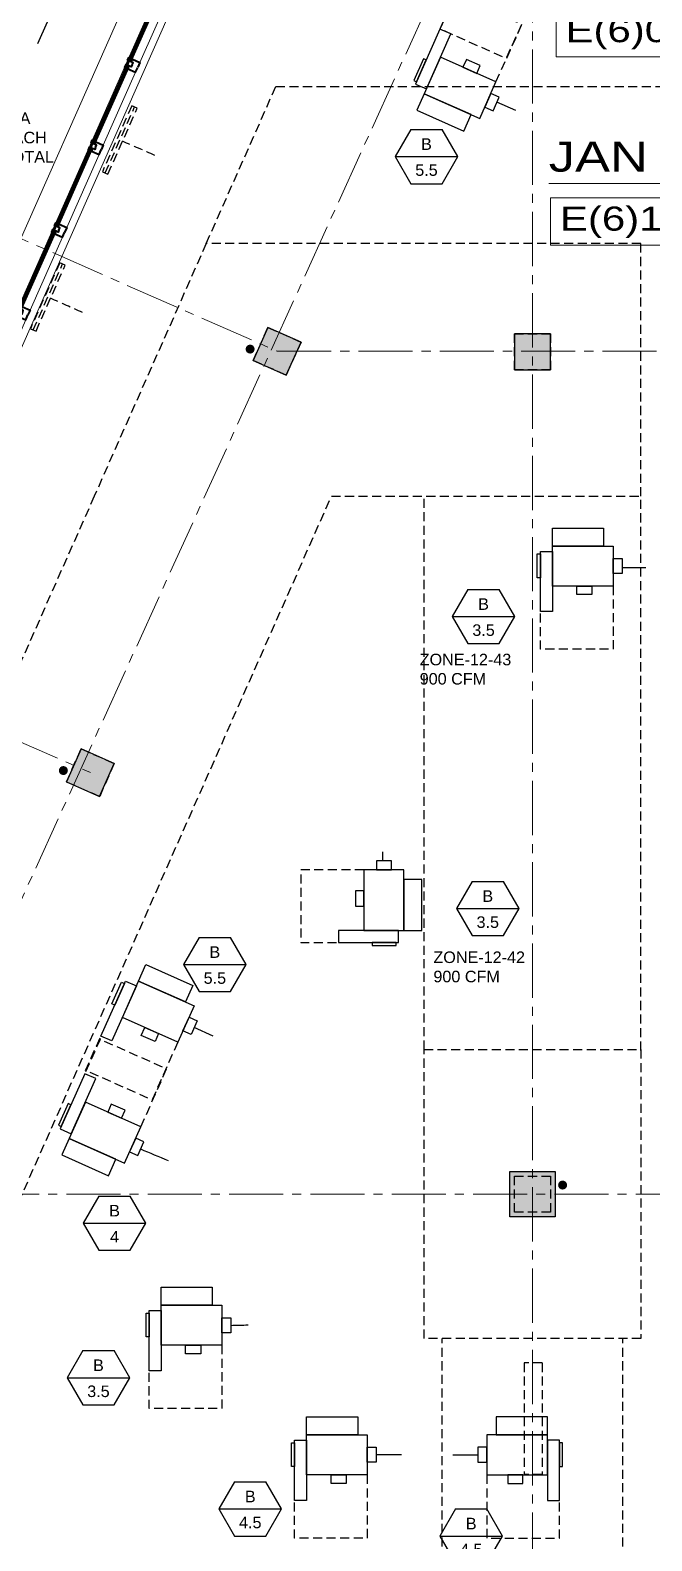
# Model space of a CAD drawing. Header units: inches. Extents: x -26012 to 27, y -11337 to 2082.
# Drawn here: x -24274 to -23862, y 137 to 1140 of the extents above; entities that cross this region are included whole.
import ezdxf
from ezdxf.enums import TextEntityAlignment as Align

# ---------------------------------------------------------------- set-up
doc = ezdxf.new("R2010")
doc.units = ezdxf.units.IN
doc.header["$LTSCALE"] = 48
doc.header["$MEASUREMENT"] = 0
for name, pattern in [('A_Column Grid$0$CENTER2', [1.125, 0.75, -0.125, 0.125, -0.125]), ('HIDDEN2', [0.1875, 0.125, -0.0625]), ('NB - 13th_Penthouse_plan$0$HIDDEN2', [0.1875, 0.125, -0.0625])]:
    doc.linetypes.add(name, pattern=pattern)
for name, color, linetype in [('A106$0$A-ANNO-PATT-1-6', 8, 'Continuous'), ('A106$0$A-ANNO-PATT-5-12', 8, 'Continuous'), ('A106$0$A-AREA-IDEN', 8, 'Continuous'), ('A106$0$A-COLS-COL1-6', 8, 'Continuous'), ('A106$0$A-COLS-COL5-12', 8, 'Continuous'), ('A106$0$A-FLOR-AWNG', 8, 'Continuous'), ('A106$0$A-FLOR-SLAB', 8, 'Continuous'), ('A106$0$A-GLAZ', 8, 'Continuous'), ('A106$0$A-ROOF-LEAD-3-12', 8, 'Continuous'), ('A106$0$C-PROP', 8, 'Continuous'), ('A605$0$A-ANNO-PATT-1-6', 8, 'Continuous'), ('A605$0$A-ANNO-PATT-5-12', 8, 'Continuous'), ('A605$0$A-COLS-COL1-6', 8, 'Continuous'), ('A605$0$A-FLOR-SLAB', 8, 'Continuous'), ('A_Column Grid$0$A-GRID-GRD1-15', 8, 'A_Column Grid$0$CENTER2'), ('M-HVAC-anno', 6, 'Continuous'), ('M-HVAC-blck', 6, 'Continuous'), ('M-HVAC-clrn', 1, 'HIDDEN2'), ('M-HVAC-eqpm-fptd', 94, 'Continuous'), ('M-HVAC-Flex', 5, 'Continuous'), ('M-HVAC-FUTR', 4, 'HIDDEN2'), ('M-HVAC-supp', 93, 'Continuous'), ('M-HVAC-TEXT', 6, 'Continuous'), ('NB - 13th_Penthouse_plan$0$STCCOLS2', 1, 'NB - 13th_Penthouse_plan$0$HIDDEN2'), ('NB - 13th_Penthouse_plan$0$STDROPS', 1, 'NB - 13th_Penthouse_plan$0$HIDDEN2'), ('NB - 13th_Penthouse_plan$0$STSLABNOTCH', 1, 'NB - 13th_Penthouse_plan$0$HIDDEN2'), ('XREF', 8, 'Continuous')]:
    doc.layers.add(name, color=color, linetype=linetype)
doc.styles.add('A106$0$Arial', font='arial.ttf', dxfattribs={"height": 0.076839})
doc.styles.add('A106$0$style-Arial', font='arial.ttf')
doc.styles.add('M08', font='arial.ttf', dxfattribs={"height": 7.68})
doc.styles.get("Standard").update_dxf_attribs({"font": 'simplex.shx'})
doc.dimstyles.new('STANDARD$7', dxfattribs={"dimtxt": 0.18, "dimasz": 0.125, "dimexe": 0.18, "dimexo": 0.06, "dimgap": 0.09, "dimtad": 0, "dimtih": 1, "dimtoh": 1, "dimdec": 4, "dimzin": 0, "dimdsep": 46, "dimtxsty": 'Standard', "dimcen": 0.09, "dimadec": 0, "dimazin": 0, "dimtfac": 1, "dimtdec": 4, "dimtofl": 0, "dimtmove": 0, "dimatfit": 3, "dimfxl": 1, "dimtolj": 1, "dimtzin": 0, "dimarcsym": 0})

# ---------------------------------------------------------------- blocks, each defined once
blk = doc.blocks.new('A106$0$CW10_3')
at = {"layer": 'A106$0$A-GLAZ', "linetype": 'Continuous', "lineweight": 40}
for p, q in [((41.1, 110), (19, 60.2)), ((42.2, 109.5), (20.1, 59.7)), ((42.2, 109.5), (41.1, 110)), ((-5.3, 5.3), (16.8, 55.2)), ((-4.1, 4.8), (17.9, 54.7)), ((17.9, 54.7), (16.8, 55.2)), ((20.1, 59.7), (19, 60.2)), ((-4.1, 4.8), (-5.3, 5.3))]:
    blk.add_line(p, q, dxfattribs=at)
at = {"layer": 'A106$0$A-GLAZ', "linetype": 'Continuous', "lineweight": 0}
for p, q in [((41.3, 109.9), (19.2, 60.1)), ((41.8, 109.7), (19.7, 59.9)), ((47.2, 106.5), (25.7, 58.1)), ((-5.1, 5.2), (17, 55.1)), ((-4.6, 5), (17.5, 54.9)), ((1.4, 3.2), (22.9, 51.7))]:
    blk.add_line(p, q, dxfattribs=at)
at = {"layer": 'A106$0$A-GLAZ', "linetype": 'Continuous', "lineweight": 40, "flags": 128}
for points in [[(44.9, 111.3), (44.3, 110), (40.7, 111.6), (39.9, 109.8), (40.5, 109.5), (40.9, 110.4), (42.5, 109.7), (42.1, 108.8), (47.2, 106.5), (48.6, 109.7)], [(20.6, 56.5), (21.2, 57.9), (17.6, 59.5), (18.4, 61.3), (19.1, 61), (18.7, 60.1), (20.3, 59.4), (20.7, 60.3), (25.7, 58.1), (24.3, 54.9)], [(20.6, 56.5), (20, 55.1), (16.4, 56.7), (15.6, 54.9), (16.2, 54.6), (16.7, 55.5), (18.3, 54.8), (17.8, 53.9), (22.9, 51.7), (24.3, 54.9)], [(-3.7, 1.6), (-3.1, 3), (-6.7, 4.6), (-5.9, 6.4), (-5.2, 6.1), (-5.6, 5.2), (-4, 4.5), (-3.6, 5.4), (1.4, 3.2), (0, 0)]]:
    blk.add_lwpolyline(points, dxfattribs=at)
blk = doc.blocks.new('A106')
at = {"layer": 'A106$0$A-ROOF-LEAD-3-12', "lineweight": 13}
h = blk.add_hatch(color=256, dxfattribs=at)
edge = h.paths.add_edge_path()
edge.add_arc((-24128.5, 928.6), 3, 0, 360)
h = blk.add_hatch(color=256, dxfattribs=at)
edge = h.paths.add_edge_path()
edge.add_arc((-24252.5, 648.6), 3, 0, 360)
h = blk.add_hatch(color=256, dxfattribs=at)
edge = h.paths.add_edge_path()
edge.add_arc((-23921, 373.2), 3, 0, 360)
at = {"layer": 'A106$0$A-ANNO-PATT-1-6', "lineweight": 30, "extrusion": (0, 0, -1)}
blk.add_solid([(23956, 382.2), (23926, 382.2), (23956, 352.2), (23926, 352.2)], dxfattribs=at)
at = {"layer": 'A106$0$A-ANNO-PATT-5-12', "lineweight": 30}
for points in [[(-24126.4, 921), (-24116.7, 943), (-24104.5, 911.3), (-24094.7, 933.3)], [(-23929, 914.8), (-23929, 938.8), (-23953, 914.8), (-23953, 938.8)], [(-24250.4, 641), (-24240.7, 663), (-24228.4, 631.3), (-24218.7, 653.3)]]:
    blk.add_solid(points, dxfattribs=at)
at = {"layer": 'A106$0$A-AREA-IDEN', "lineweight": 13}
blk.add_line((-23930.2, 1038.7, 0.2), (-23773.2, 1038.7, 0.2), dxfattribs=at)
for points in [[(-23925.2, 1154.4, 0.2), (-23813.4, 1154.4, 0.2), (-23813.4, 1122.8, 0.2), (-23925.2, 1122.8, 0.2)], [(-23929, 1029.2, 0.2), (-23821.6, 1029.2, 0.2), (-23821.6, 997.7, 0.2), (-23929, 997.7, 0.2)]]:
    blk.add_3dface(points, dxfattribs=at)
at = {"layer": 'A106$0$A-COLS-COL1-6', "lineweight": 30}
blk.add_3dface([(-23956, 382.2), (-23926, 382.2), (-23926, 352.2), (-23956, 352.2)], dxfattribs=at)
at = {"layer": 'A106$0$A-COLS-COL5-12', "lineweight": 30}
for points in [[(-24126.4, 921), (-24104.5, 911.3), (-24094.7, 933.3), (-24116.7, 943)], [(-23953, 914.8), (-23929, 914.8), (-23929, 938.8), (-23953, 938.8)], [(-24250.4, 641), (-24228.4, 631.3), (-24218.7, 653.3), (-24240.7, 663)]]:
    blk.add_3dface(points, dxfattribs=at)
at = {"layer": 'A106$0$A-FLOR-AWNG', "lineweight": 0}
blk.add_line((-24033.7, 1560.1), (-24684.6, 90.2), dxfattribs=at)
at = {"layer": 'A106$0$A-FLOR-SLAB', "lineweight": 0}
blk.add_line((-24582.7, 246.9), (-24082, 1377.5), dxfattribs=at)
at = {"layer": 'A106$0$A-GLAZ', "lineweight": 0}
blk.add_line((-24599.5, 240.4), (-24088.5, 1394.3), dxfattribs=at)
at = {"layer": 'A106$0$C-PROP', "lineweight": 40, "flags": 128}
for points in [[(-25004.5, -676.9), (-24022, 1542.1), (-21061, 1542.1), (-21061, -676.9)], [(-24808.1, -233.3), (-24022, 1542.1), (-21061, 1542.1), (-21061, -229.3)]]:
    blk.add_lwpolyline(points, dxfattribs=at)
at = {"layer": 'A106$0$A-GLAZ', "lineweight": 40}
for p in [(-24203.1, 1115.9), (-24251.7, 1006.1), (-24300.3, 896.4)]:
    blk.add_blockref('A106$0$CW10_3', p, dxfattribs=at)
at = {"layer": 'A106$0$A-AREA-IDEN', "lineweight": 30, "style": 'A106$0$style-Arial', "width": 1.246875}
blk.add_text('E(6)04A', height=16, dxfattribs=at).set_placement((-23919.1, 1132.5, 0.2))
at = {"layer": 'A106$0$A-AREA-IDEN', "lineweight": 13, "style": 'A106$0$style-Arial', "width": 1.246875}
blk.add_text('E(6)11A', height=16, dxfattribs=at).set_placement((-23922.8, 1007.3, 0.2))
at = {"layer": 'A106$0$A-AREA-IDEN', "lineweight": 13, "insert": (-23930.2, 1046.2, 0.2), "char_height": 20, "attachment_point": 7, "line_spacing_factor": 0.6, "style": 'A106$0$Arial'}
blk.add_mtext('\\H1x;\\W1.24688;JAN "A"', dxfattribs=at)
blk = doc.blocks.new('A605')
at = {"layer": 'A605$0$A-ANNO-PATT-1-6', "lineweight": 30, "extrusion": (0, 0, -1)}
blk.add_solid([(23956, 382.2), (23926, 382.2), (23956, 352.2), (23926, 352.2)], dxfattribs=at)
at = {"layer": 'A605$0$A-ANNO-PATT-5-12', "lineweight": 30}
for points in [[(-24126.4, 921), (-24116.7, 943), (-24104.5, 911.3), (-24094.7, 933.3)], [(-23929, 914.8), (-23929, 938.8), (-23953, 914.8), (-23953, 938.8)], [(-24250.4, 641), (-24240.7, 663), (-24228.4, 631.3), (-24218.7, 653.3)]]:
    blk.add_solid(points, dxfattribs=at)
at = {"layer": 'A605$0$A-COLS-COL1-6', "lineweight": 30}
blk.add_3dface([(-23956, 382.2), (-23926, 382.2), (-23926, 352.2), (-23956, 352.2)], dxfattribs=at)
at = {"layer": 'A605$0$A-FLOR-SLAB', "lineweight": 0}
blk.add_line((-24582.7, 246.9), (-24082, 1377.5), dxfattribs=at)
blk = doc.blocks.new('A$C4BF10DA9')
at = {"layer": 'M-HVAC-clrn', "flags": 128}
blk.add_lwpolyline([(6, 42), (6, 0), (54.3, 0), (54.3, 25)], dxfattribs=at)
at = {"layer": 'M-HVAC-eqpm-fptd'}
for p, q in [((6, 68.5), (6, 42)), ((46.3, 68.5), (6, 68.5)), ((46.3, 42), (46.3, 68.5)), ((6, 42), (46.3, 42))]:
    blk.add_line(p, q, dxfattribs=at)
for points in [[(12.3, 68.5), (46.3, 68.5), (46.3, 80.5), (12.3, 80.5)], [(6, 50.3), (6, 60.3), (0, 60.3), (0, 50.3)], [(46.3, 25), (54.3, 25), (54.3, 65), (46.3, 65)], [(30, 42), (20, 42), (20, 36.3), (30, 36.3)]]:
    blk.add_lwpolyline(points, close=True, dxfattribs=at)
at = {"layer": 'M-HVAC-supp'}
blk.add_lwpolyline([(56.3, 47.5), (56.3, 63.3), (54.3, 63.3), (54.3, 47.5)], close=True, dxfattribs=at)
blk = doc.blocks.new('A$C73FD2CE6')
at = {"layer": 'M-HVAC-blck'}
for p, q in [((10.4, 36), (0, 18)), ((10.4, 36), (31.2, 36)), ((41.6, 18), (31.2, 36)), ((0, 18), (41.6, 18)), ((0, 18), (10.4, 0)), ((31.2, 0), (41.6, 18)), ((10.4, 0), (31.2, 0))]:
    blk.add_line(p, q, dxfattribs=at)
at = {"layer": 'M-HVAC-TEXT', "style": 'M08'}
for tag, p in [('2', (20.8, 26.3)), ('1', (20.8, 9))]:
    blk.add_attdef(tag, text='', height=7.68, dxfattribs=at).set_placement(p, align=Align.MIDDLE)
blk = doc.blocks.new('SD-A')
at = {"layer": 'M-HVAC-FUTR'}
for p, q in [((2473.3, 316.6), (2425.3, 316.6)), ((2425.3, 316.6), (2425.3, 312.6)), ((2473.3, 314.6), (2425.3, 314.6)), ((2425.3, 312.6), (2473.3, 312.6)), ((2473.3, 312.6), (2473.3, 316.6))]:
    blk.add_line(p, q, dxfattribs=at)
blk = doc.blocks.new('NB - 13th_Penthouse_plan')
at = {"layer": 'NB - 13th_Penthouse_plan$0$STCCOLS2'}
for points in [[(-24116.7, 943), (-24094.7, 933.3), (-24104.5, 911.3), (-24126.4, 921), (-24116.7, 943)], [(-24250.4, 641), (-24240.7, 663), (-24218.7, 653.3), (-24228.4, 631.3), (-24250.4, 641)], [(-24250.4, 641), (-24240.7, 663), (-24218.7, 653.3), (-24228.4, 631.3), (-24250.4, 641)], [(-24250.4, 641), (-24240.7, 663), (-24218.7, 653.3), (-24228.4, 631.3), (-24250.4, 641)]]:
    blk.add_lwpolyline(points, dxfattribs=at)
for points in [[(-23953, 938.8), (-23929, 938.8), (-23929, 914.8), (-23953, 914.8)], [(-23953, 379.2), (-23929, 379.2), (-23929, 355.2), (-23953, 355.2)]]:
    blk.add_lwpolyline(points, close=True, dxfattribs=at)
at = {"layer": 'NB - 13th_Penthouse_plan$0$STDROPS'}
for p, q in [((-24232, 830.8), (-24479.8, 271.2)), ((-24013, 463.2), (-24013, 830.8)), ((-23869, 462.5), (-23869, 830.2)), ((-24001, 70.1), (-24001, 271.2)), ((-23881, 70.1), (-23881, 271.2))]:
    blk.add_line(p, q, dxfattribs=at)
for points in [[(-24157.6, 998.8), (-24111.4, 1103.1), (-23398, 1103.1)], [(-24322.3, 271.2), (-24074.5, 830.8), (-23869, 830.8), (-23869, 998.8), (-24157.6, 998.8), (-24232, 830.8)]]:
    blk.add_lwpolyline(points, dxfattribs=at)
blk.add_lwpolyline([(-24013, 463.2), (-23869, 463.2), (-23869, 271.2), (-24013, 271.2)], close=True, dxfattribs=at)
at = {"layer": 'NB - 13th_Penthouse_plan$0$STSLABNOTCH'}
for p, q in [((-23934.5, 255), (-23946.5, 255)), ((-23946.5, 255), (-23946.5, 181)), ((-23934.5, 255), (-23934.5, 181)), ((-23934.5, 181), (-23946.5, 181))]:
    blk.add_line(p, q, dxfattribs=at)
blk = doc.blocks.new('A_Column Grid')
at = {"layer": 'A_Column Grid$0$A-GRID-GRD1-15', "lineweight": 0}
for p, q in [((-23941, 1667.7), (-23941, -2700.9)), ((-23943.3, 1304.9), (-25689.3, -2539.4)), ((-24358.3, 1036.2), (-24110.6, 927.2)), ((-24110.6, 927.2), (-20912.8, 927.2)), ((-24487, 758.3), (-24234.5, 647.2)), ((-24358.5, 367.2), (-20840.2, 367.2))]:
    blk.add_line(p, q, dxfattribs=at)

msp = doc.modelspace()

# ---------------------------------------------------------------- linework, layer by layer
at = {"layer": 'M-HVAC-Flex'}
for p, q in [((-23952.1, 1087.1), (-23964.6, 1092.7)), ((-23881.5, 783.5), (-23865.7, 783.5)), ((-24040.6, 594.6), (-24040.6, 588.6)), ((-24153, 472.2), (-24165.6, 477.8)), ((-24028, 193.9), (-24044.7, 193.9)), ((-23994, 193.9), (-23977.4, 193.9))]:
    msp.add_line(p, q, dxfattribs=at)
for points in [[(-24182.7, 389.3), (-24201.1, 397)], [(-24141.3, 280), (-24129.8, 280.3)]]:
    msp.add_spline(points, degree=3, dxfattribs=at)
at = {"layer": 'M-HVAC-FUTR'}
for points in [[(-24191.8, 1057.3, 0), (-24213.2, 1066.7)], [(-24239.7, 952.9, 0), (-24261, 962.4, 0)]]:
    msp.add_spline(points, degree=3, dxfattribs=at)

# ---------------------------------------------------------------- block references
at = {"layer": 'M-HVAC-blck'}
for p, values in [((-24032.2, 1038.5), {'2': 'B', '1': '5.5'}), ((-23994.3, 732.9, 0), {'2': 'B', '1': '3.5'}), ((-23991.5, 538.9), {'2': 'B', '1': '3.5'}), ((-24172.7, 501.7), {'2': 'B', '1': '5.5'}), ((-24239.3, 329.9), {'2': 'B', '1': '4'}), ((-24250, 227.2), {'2': 'B', '1': '3.5'}), ((-24149.2, 140), {'2': 'B', '1': '4.5'}), ((-24002.5, 122), {'2': 'B', '1': '4.5'})]:
    msp.add_blockref('A$C73FD2CE6', p, dxfattribs=at).add_auto_attribs(values)
at = {"layer": 'M-HVAC-eqpm-fptd', "xscale": -1, "rotation": 336}
for p in [(-23952.8, 1119.2), (-24188.1, 427.3)]:
    msp.add_blockref('A$C4BF10DA9', p, dxfattribs=at)
at = {"layer": 'M-HVAC-eqpm-fptd'}
for p, rotation in [((-23942.7, 1142), 155.9999999999949), ((-24178.5, 447.9), 156.0000000000256)]:
    msp.add_blockref('A$C4BF10DA9', p, dxfattribs=dict(at, rotation=rotation))
at = {"layer": 'M-HVAC-eqpm-fptd', "xscale": -1}
msp.add_blockref('A$C4BF10DA9', (-24141.3, 224.8), dxfattribs=at)
at = {"layer": 'M-HVAC-FUTR'}
for name, p, rotation in [('SD-A', (-23511, 3434.5), 246.1173955160587), ('SD-A', (-23558.8, 3330.2, 0), 246.1173955160587), ('A$C4BF10DA9', (-24094.9, 588.6), 270)]:
    msp.add_blockref(name, p, dxfattribs=dict(at, rotation=rotation))
at = {"layer": 'M-HVAC-FUTR', "xscale": -1}
for p in [(-23881.5, 729.2), (-24044.7, 138.7)]:
    msp.add_blockref('A$C4BF10DA9', p, dxfattribs=at)
at = {"layer": 'M-HVAC-FUTR'}
msp.add_blockref('A$C4BF10DA9', (-23977.4, 138.7), dxfattribs=at)
at = {"layer": 'XREF'}
for name in ['A_Column Grid', 'A106', 'NB - 13th_Penthouse_plan', 'A605']:
    msp.add_blockref(name, (0, 0), dxfattribs=at)

# ---------------------------------------------------------------- texts
at = {"layer": 'M-HVAC-anno', "char_height": 7.68, "width": 88.287, "attachment_point": 1, "style": 'M08'}
for s, insert in [('ZONE-12-29\\P(4) 4\'-0" SD-A\\P165 CFM EACH\\P660 CFM TOTAL', (-24340.4, 1098.6)), ('ZONE-12-43\\P900 CFM ', (-24015.9, 726.2, 0)), ('ZONE-12-42\\P900 CFM ', (-24006.8, 528.4, 0))]:
    msp.add_mtext(s, dxfattribs=dict(at, insert=insert))

# ---------------------------------------------------------------- leaders
at = {"layer": 'M-HVAC-anno'}
msp.add_leader([(-24215.2, 1253.7, 0), (-24269.7, 1131.5, 0)], dimstyle='STANDARD$7', override={"dimscale": 96, "dimgap": 0.09, "dimtad": 0}, dxfattribs=at)

doc.saveas('drawing.dxf')
